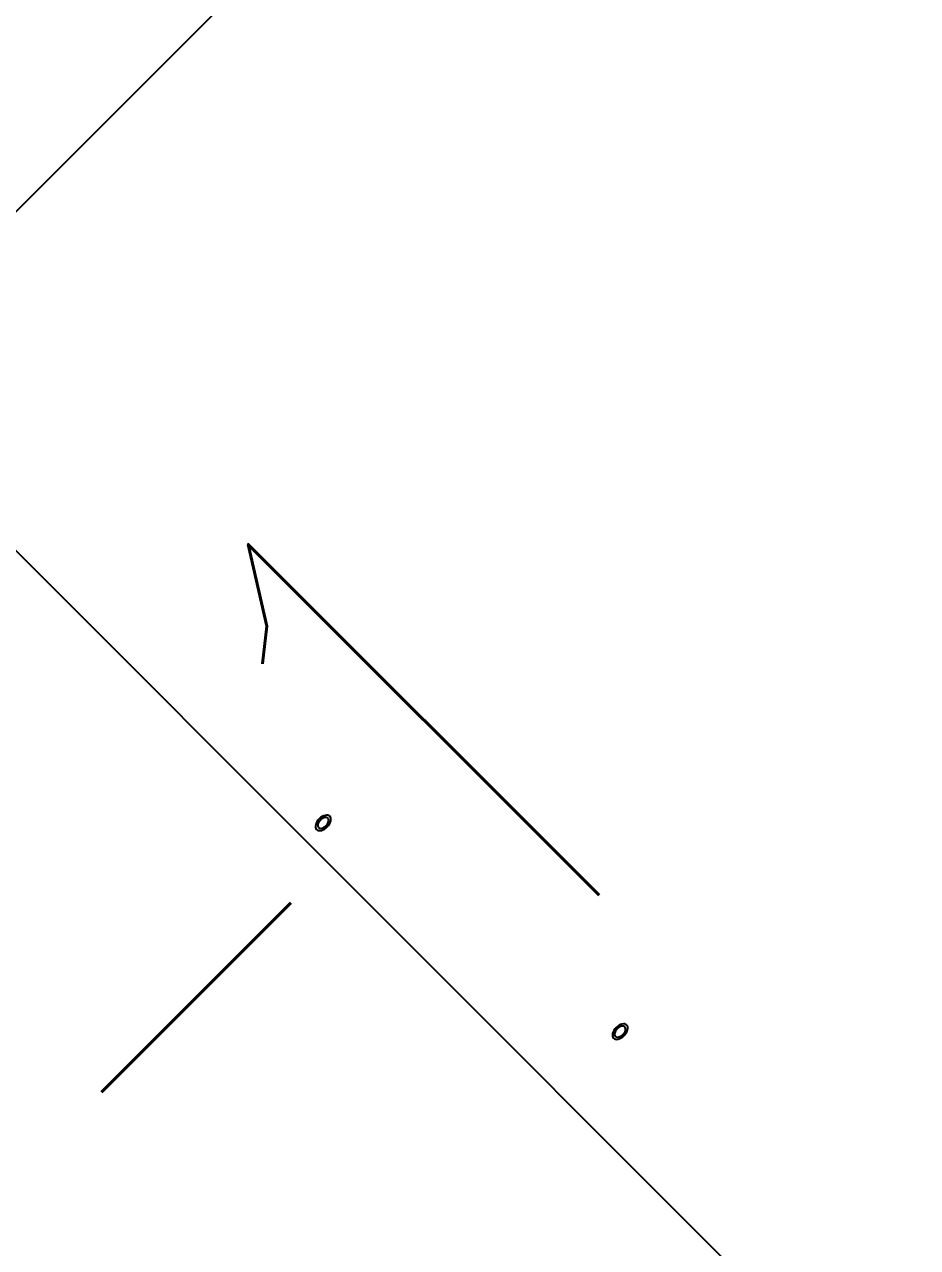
# Model space of a CAD drawing. Extents: x 815029915 to 815825525, y 579155098 to 579748855.
# Drawn here: x 815236044 to 815236520, y 579441128 to 579441779 of the extents above; entities that cross this region are included whole.
import ezdxf

# ---------------------------------------------------------------- set-up
doc = ezdxf.new("R2010")
doc.units = 0
doc.header["$LTSCALE"] = 100
doc.header["$MEASUREMENT"] = 0
for name, color, linetype in [('AXIS', 3, 'Continuous'), ('H-TH_TEXT', 3, 'Continuous'), ('H-全热回收除霾新风机-设备', 7, 'Continuous')]:
    doc.layers.add(name, color=color, linetype=linetype)
doc.styles.add('_TCH_DIM', font='SIMPLEX', dxfattribs={"bigfont": 'GBCBIG'})
doc.styles.add('_TCH_DIM_T3', font='SIMPLEX', dxfattribs={"width": 0.705882, "bigfont": 'GBCBIG'})
doc.dimstyles.new('_TCH_ARCH-100', dxfattribs={"dimscale": 100, "dimtxt": 2.975, "dimasz": 1, "dimexe": 2.5, "dimexo": 3, "dimgap": 1, "dimtad": 1, "dimdec": 0, "dimzin": 0, "dimdsep": 46, "dimtxsty": '_TCH_DIM_T3', "dimblk": 'ARCHTICK', "dimcen": 0.09, "dimclrt": 7, "dimazin": 2, "dimtfac": 1, "dimtdec": 0, "dimtix": 1, "dimtmove": 2, "dimatfit": 3, "dimfxl": 0, "dimtolj": 1, "dimtzin": 0, "dimarcsym": 0})

# ---------------------------------------------------------------- blocks, each defined once
blk = doc.blocks.new('_ArchTick')
at = {"color": 0, "linetype": 'ByBlock', "const_width": 0.4}
blk.add_lwpolyline([(-0.5, -0.5), (0.5, 0.5)], dxfattribs=at)
blk = doc.blocks.new('*D244')
at = {"layer": 'AXIS', "color": 0, "lineweight": -2, "transparency": 16777216}
for p, q in [((815249559.15, 579446438.2), (815251857.24, 579444140.1)), ((815236760.51, 579429396.93), (815251680.47, 579444316.88)), ((815234639.19, 579431518.25), (815236937.29, 579429220.15))]:
    blk.add_line(p, q, dxfattribs=at)
at = {"layer": 'Defpoints', "color": 0, "transparency": 16777216}
for p in [(815249347.01, 579446650.33), (815251680.47, 579444316.88), (815234427.06, 579431730.38)]:
    blk.add_point(p, dxfattribs=at)
at = {"layer": 'AXIS', "color": 0, "lineweight": -2, "transparency": 16777216, "xscale": 100, "yscale": 100, "zscale": 100}
for p, rotation in [((815251680.47, 579444316.88), 44.99999999977111), ((815236760.51, 579429396.93), 224.9999999997711)]:
    blk.add_blockref('_ArchTick', p, dxfattribs=dict(at, rotation=rotation))
at = {"layer": 'AXIS', "color": 7, "transparency": 16777216, "insert": (815244044.6, 579437032.8), "char_height": 297.5, "attachment_point": 5, "rotation": 45, "style": '_TCH_DIM_T3'}
blk.add_mtext('\\A1;21100', dxfattribs=at)

msp = doc.modelspace()

# ---------------------------------------------------------------- linework, layer by layer
at = {"layer": 'H-全热回收除霾新风机-设备'}
for p, q in [((815235106.88, 579440746.54), (815236518.75, 579442158.4)), ((815235106.88, 579440746.54), (815236518.75, 579442158.4)), ((815235949.31, 579441588.97), (815236696.54, 579440841.75)), ((815235949.31, 579441588.97), (815236696.54, 579440841.75)), ((815236200.55, 579441355.15), (815236200.01, 579441354.37)), ((815236200.55, 579441355.15), (815236200.01, 579441354.37)), ((815236201.2, 579441355.88), (815236200.55, 579441355.15)), ((815236201.2, 579441355.88), (815236200.55, 579441355.15)), ((815236201.36, 579441354.74), (815236200.98, 579441354.18)), ((815236201.36, 579441354.74), (815236200.98, 579441354.18)), ((815236201.93, 579441356.52), (815236201.2, 579441355.88)), ((815236201.93, 579441356.52), (815236201.2, 579441355.88)), ((815236201.82, 579441355.26), (815236201.36, 579441354.74)), ((815236201.82, 579441355.26), (815236201.36, 579441354.74)), ((815236202.34, 579441355.72), (815236201.82, 579441355.26)), ((815236202.34, 579441355.72), (815236201.82, 579441355.26)), ((815236202.71, 579441357.06), (815236201.93, 579441356.52)), ((815236202.71, 579441357.06), (815236201.93, 579441356.52)), ((815236202.89, 579441356.1), (815236202.34, 579441355.72)), ((815236202.89, 579441356.1), (815236202.34, 579441355.72)), ((815236203.52, 579441357.47), (815236202.71, 579441357.06)), ((815236203.52, 579441357.47), (815236202.71, 579441357.06)), ((815236203.47, 579441356.39), (815236202.89, 579441356.1)), ((815236203.47, 579441356.39), (815236202.89, 579441356.1)), ((815236204.04, 579441356.58), (815236203.47, 579441356.39)), ((815236204.04, 579441356.58), (815236203.47, 579441356.39)), ((815236204.32, 579441357.74), (815236203.52, 579441357.47)), ((815236204.32, 579441357.74), (815236203.52, 579441357.47)), ((815236204.58, 579441356.67), (815236204.04, 579441356.58)), ((815236204.58, 579441356.67), (815236204.04, 579441356.58)), ((815236205.08, 579441357.86), (815236204.32, 579441357.74)), ((815236205.08, 579441357.86), (815236204.32, 579441357.74)), ((815236205.07, 579441356.63), (815236204.58, 579441356.67)), ((815236205.07, 579441356.63), (815236204.58, 579441356.67)), ((815236205.5, 579441356.49), (815236205.07, 579441356.63)), ((815236205.5, 579441356.49), (815236205.07, 579441356.63)), ((815236205.78, 579441357.81), (815236205.08, 579441357.86)), ((815236205.78, 579441357.81), (815236205.08, 579441357.86)), ((815236205.85, 579441356.24), (815236205.5, 579441356.49)), ((815236205.85, 579441356.24), (815236205.5, 579441356.49)), ((815236206.38, 579441357.61), (815236205.78, 579441357.81)), ((815236206.38, 579441357.61), (815236205.78, 579441357.81)), ((815236206.1, 579441355.9), (815236205.85, 579441356.24)), ((815236206.1, 579441355.9), (815236205.85, 579441356.24)), ((815236206.24, 579441355.47), (815236206.1, 579441355.9)), ((815236206.24, 579441355.47), (815236206.1, 579441355.9)), ((815236206.19, 579441354.43), (815236206.27, 579441354.97)), ((815236206.19, 579441354.43), (815236206.27, 579441354.97)), ((815236206.27, 579441354.97), (815236206.24, 579441355.47)), ((815236206.27, 579441354.97), (815236206.24, 579441355.47)), ((815236206.87, 579441357.26), (815236206.38, 579441357.61)), ((815236206.87, 579441357.26), (815236206.38, 579441357.61)), ((815236207.22, 579441356.77), (815236206.87, 579441357.26)), ((815236207.22, 579441356.77), (815236206.87, 579441357.26)), ((815236207.08, 579441353.91), (815236207.35, 579441354.71)), ((815236207.08, 579441353.91), (815236207.35, 579441354.71)), ((815236207.42, 579441356.17), (815236207.22, 579441356.77)), ((815236207.42, 579441356.17), (815236207.22, 579441356.77)), ((815236207.35, 579441354.71), (815236207.46, 579441355.48)), ((815236207.35, 579441354.71), (815236207.46, 579441355.48)), ((815236207.46, 579441355.48), (815236207.42, 579441356.17)), ((815236207.46, 579441355.48), (815236207.42, 579441356.17)), ((815236199.34, 579441352.76), (815236199.22, 579441352)), ((815236199.34, 579441352.76), (815236199.22, 579441352)), ((815236199.22, 579441352), (815236199.27, 579441351.3)), ((815236199.22, 579441352), (815236199.27, 579441351.3)), ((815236199.27, 579441351.3), (815236199.47, 579441350.7)), ((815236199.27, 579441351.3), (815236199.47, 579441350.7)), ((815236199.6, 579441353.56), (815236199.34, 579441352.76)), ((815236199.6, 579441353.56), (815236199.34, 579441352.76)), ((815236199.47, 579441350.7), (815236199.82, 579441350.21)), ((815236199.47, 579441350.7), (815236199.82, 579441350.21)), ((815236200.01, 579441354.37), (815236199.6, 579441353.56)), ((815236200.01, 579441354.37), (815236199.6, 579441353.56)), ((815236199.82, 579441350.21), (815236200.3, 579441349.86)), ((815236199.82, 579441350.21), (815236200.3, 579441349.86)), ((815236200.3, 579441349.86), (815236200.91, 579441349.66)), ((815236200.3, 579441349.86), (815236200.91, 579441349.66)), ((815236200.49, 579441353.04), (815236200.41, 579441352.5)), ((815236200.49, 579441353.04), (815236200.41, 579441352.5)), ((815236200.41, 579441352.5), (815236200.44, 579441352)), ((815236200.41, 579441352.5), (815236200.44, 579441352)), ((815236200.44, 579441352), (815236200.59, 579441351.58)), ((815236200.44, 579441352), (815236200.59, 579441351.58)), ((815236200.68, 579441353.61), (815236200.49, 579441353.04)), ((815236200.68, 579441353.61), (815236200.49, 579441353.04)), ((815236200.59, 579441351.58), (815236200.84, 579441351.23)), ((815236200.59, 579441351.58), (815236200.84, 579441351.23)), ((815236200.98, 579441354.18), (815236200.68, 579441353.61)), ((815236200.98, 579441354.18), (815236200.68, 579441353.61)), ((815236200.84, 579441351.23), (815236201.18, 579441350.98)), ((815236200.84, 579441351.23), (815236201.18, 579441350.98)), ((815236200.91, 579441349.66), (815236201.6, 579441349.62)), ((815236200.91, 579441349.66), (815236201.6, 579441349.62)), ((815236201.18, 579441350.98), (815236201.61, 579441350.84)), ((815236201.18, 579441350.98), (815236201.61, 579441350.84)), ((815236201.6, 579441349.62), (815236202.36, 579441349.73)), ((815236201.6, 579441349.62), (815236202.36, 579441349.73)), ((815236201.61, 579441350.84), (815236202.1, 579441350.81)), ((815236201.61, 579441350.84), (815236202.1, 579441350.81)), ((815236202.1, 579441350.81), (815236202.65, 579441350.89)), ((815236202.1, 579441350.81), (815236202.65, 579441350.89)), ((815236202.36, 579441349.73), (815236203.17, 579441350)), ((815236202.36, 579441349.73), (815236203.17, 579441350)), ((815236202.65, 579441350.89), (815236203.22, 579441351.08)), ((815236202.65, 579441350.89), (815236203.22, 579441351.08)), ((815236203.17, 579441350), (815236203.97, 579441350.41)), ((815236203.17, 579441350), (815236203.97, 579441350.41)), ((815236203.22, 579441351.08), (815236203.79, 579441351.37)), ((815236203.22, 579441351.08), (815236203.79, 579441351.37)), ((815236203.79, 579441351.37), (815236204.35, 579441351.75)), ((815236203.79, 579441351.37), (815236204.35, 579441351.75)), ((815236203.97, 579441350.41), (815236204.76, 579441350.95)), ((815236203.97, 579441350.41), (815236204.76, 579441350.95)), ((815236204.35, 579441351.75), (815236204.87, 579441352.21)), ((815236204.35, 579441351.75), (815236204.87, 579441352.21)), ((815236204.76, 579441350.95), (815236205.48, 579441351.59)), ((815236204.76, 579441350.95), (815236205.48, 579441351.59)), ((815236204.87, 579441352.21), (815236205.32, 579441352.73)), ((815236204.87, 579441352.21), (815236205.32, 579441352.73)), ((815236205.32, 579441352.73), (815236205.71, 579441353.29)), ((815236205.32, 579441352.73), (815236205.71, 579441353.29)), ((815236205.48, 579441351.59), (815236206.13, 579441352.32)), ((815236205.48, 579441351.59), (815236206.13, 579441352.32)), ((815236205.71, 579441353.29), (815236206, 579441353.86)), ((815236205.71, 579441353.29), (815236206, 579441353.86)), ((815236206, 579441353.86), (815236206.19, 579441354.43)), ((815236206, 579441353.86), (815236206.19, 579441354.43)), ((815236206.13, 579441352.32), (815236206.67, 579441353.11)), ((815236206.13, 579441352.32), (815236206.67, 579441353.11)), ((815236206.67, 579441353.11), (815236207.08, 579441353.91)), ((815236206.67, 579441353.11), (815236207.08, 579441353.91)), ((815236358.74, 579441243.95), (815236358.2, 579441243.17)), ((815236358.74, 579441243.95), (815236358.2, 579441243.17)), ((815236359.38, 579441244.68), (815236358.74, 579441243.95)), ((815236359.38, 579441244.68), (815236358.74, 579441243.95)), ((815236360.11, 579441245.33), (815236359.38, 579441244.68)), ((815236360.11, 579441245.33), (815236359.38, 579441244.68)), ((815236360, 579441244.06), (815236359.54, 579441243.54)), ((815236360, 579441244.06), (815236359.54, 579441243.54)), ((815236360.52, 579441244.52), (815236360, 579441244.06)), ((815236360.52, 579441244.52), (815236360, 579441244.06)), ((815236360.89, 579441245.86), (815236360.11, 579441245.33)), ((815236360.89, 579441245.86), (815236360.11, 579441245.33)), ((815236361.08, 579441244.9), (815236360.52, 579441244.52)), ((815236361.08, 579441244.9), (815236360.52, 579441244.52)), ((815236361.7, 579441246.28), (815236360.89, 579441245.86)), ((815236361.7, 579441246.28), (815236360.89, 579441245.86)), ((815236361.65, 579441245.2), (815236361.08, 579441244.9)), ((815236361.65, 579441245.2), (815236361.08, 579441244.9)), ((815236362.22, 579441245.39), (815236361.65, 579441245.2)), ((815236362.22, 579441245.39), (815236361.65, 579441245.2)), ((815236362.5, 579441246.54), (815236361.7, 579441246.28)), ((815236362.5, 579441246.54), (815236361.7, 579441246.28)), ((815236362.76, 579441245.47), (815236362.22, 579441245.39)), ((815236362.76, 579441245.47), (815236362.22, 579441245.39)), ((815236363.26, 579441246.66), (815236362.5, 579441246.54)), ((815236363.26, 579441246.66), (815236362.5, 579441246.54)), ((815236363.26, 579441245.44), (815236362.76, 579441245.47)), ((815236363.26, 579441245.44), (815236362.76, 579441245.47)), ((815236363.96, 579441246.61), (815236363.26, 579441246.66)), ((815236363.96, 579441246.61), (815236363.26, 579441246.66)), ((815236363.68, 579441245.29), (815236363.26, 579441245.44)), ((815236363.68, 579441245.29), (815236363.26, 579441245.44)), ((815236364.03, 579441245.04), (815236363.68, 579441245.29)), ((815236364.03, 579441245.04), (815236363.68, 579441245.29)), ((815236364.56, 579441246.41), (815236363.96, 579441246.61)), ((815236364.56, 579441246.41), (815236363.96, 579441246.61)), ((815236364.28, 579441244.7), (815236364.03, 579441245.04)), ((815236364.28, 579441244.7), (815236364.03, 579441245.04)), ((815236364.42, 579441244.27), (815236364.28, 579441244.7)), ((815236364.42, 579441244.27), (815236364.28, 579441244.7)), ((815236364.37, 579441243.23), (815236364.45, 579441243.77)), ((815236364.37, 579441243.23), (815236364.45, 579441243.77)), ((815236364.45, 579441243.77), (815236364.42, 579441244.27)), ((815236364.45, 579441243.77), (815236364.42, 579441244.27)), ((815236365.05, 579441246.06), (815236364.56, 579441246.41)), ((815236365.05, 579441246.06), (815236364.56, 579441246.41)), ((815236365.4, 579441245.58), (815236365.05, 579441246.06)), ((815236365.4, 579441245.58), (815236365.05, 579441246.06)), ((815236365.6, 579441244.97), (815236365.4, 579441245.58)), ((815236365.6, 579441244.97), (815236365.4, 579441245.58)), ((815236365.53, 579441243.51), (815236365.64, 579441244.28)), ((815236365.53, 579441243.51), (815236365.64, 579441244.28)), ((815236365.64, 579441244.28), (815236365.6, 579441244.97)), ((815236365.64, 579441244.28), (815236365.6, 579441244.97)), ((815236357.52, 579441241.56), (815236357.4, 579441240.8)), ((815236357.52, 579441241.56), (815236357.4, 579441240.8)), ((815236357.4, 579441240.8), (815236357.45, 579441240.1)), ((815236357.4, 579441240.8), (815236357.45, 579441240.1)), ((815236357.45, 579441240.1), (815236357.65, 579441239.5)), ((815236357.45, 579441240.1), (815236357.65, 579441239.5)), ((815236357.79, 579441242.36), (815236357.52, 579441241.56)), ((815236357.79, 579441242.36), (815236357.52, 579441241.56)), ((815236357.65, 579441239.5), (815236358, 579441239.01)), ((815236357.65, 579441239.5), (815236358, 579441239.01)), ((815236358.2, 579441243.17), (815236357.79, 579441242.36)), ((815236358.2, 579441243.17), (815236357.79, 579441242.36)), ((815236358, 579441239.01), (815236358.49, 579441238.66)), ((815236358, 579441239.01), (815236358.49, 579441238.66)), ((815236358.49, 579441238.66), (815236359.09, 579441238.46)), ((815236358.49, 579441238.66), (815236359.09, 579441238.46)), ((815236358.68, 579441241.84), (815236358.59, 579441241.3)), ((815236358.68, 579441241.84), (815236358.59, 579441241.3)), ((815236358.59, 579441241.3), (815236358.63, 579441240.81)), ((815236358.59, 579441241.3), (815236358.63, 579441240.81)), ((815236358.63, 579441240.81), (815236358.77, 579441240.38)), ((815236358.63, 579441240.81), (815236358.77, 579441240.38)), ((815236358.87, 579441242.41), (815236358.68, 579441241.84)), ((815236358.87, 579441242.41), (815236358.68, 579441241.84)), ((815236358.77, 579441240.38), (815236359.02, 579441240.03)), ((815236358.77, 579441240.38), (815236359.02, 579441240.03)), ((815236359.16, 579441242.99), (815236358.87, 579441242.41)), ((815236359.16, 579441242.99), (815236358.87, 579441242.41)), ((815236359.02, 579441240.03), (815236359.36, 579441239.78)), ((815236359.02, 579441240.03), (815236359.36, 579441239.78)), ((815236359.09, 579441238.46), (815236359.78, 579441238.42)), ((815236359.09, 579441238.46), (815236359.78, 579441238.42)), ((815236359.54, 579441243.54), (815236359.16, 579441242.99)), ((815236359.54, 579441243.54), (815236359.16, 579441242.99)), ((815236359.36, 579441239.78), (815236359.79, 579441239.64)), ((815236359.36, 579441239.78), (815236359.79, 579441239.64)), ((815236359.78, 579441238.42), (815236360.55, 579441238.53)), ((815236359.78, 579441238.42), (815236360.55, 579441238.53)), ((815236359.79, 579441239.64), (815236360.29, 579441239.61)), ((815236359.79, 579441239.64), (815236360.29, 579441239.61)), ((815236360.29, 579441239.61), (815236360.83, 579441239.69)), ((815236360.29, 579441239.61), (815236360.83, 579441239.69)), ((815236360.55, 579441238.53), (815236361.35, 579441238.8)), ((815236360.55, 579441238.53), (815236361.35, 579441238.8)), ((815236360.83, 579441239.69), (815236361.4, 579441239.88)), ((815236360.83, 579441239.69), (815236361.4, 579441239.88)), ((815236361.35, 579441238.8), (815236362.15, 579441239.21)), ((815236361.35, 579441238.8), (815236362.15, 579441239.21)), ((815236361.4, 579441239.88), (815236361.97, 579441240.17)), ((815236361.4, 579441239.88), (815236361.97, 579441240.17)), ((815236361.97, 579441240.17), (815236362.53, 579441240.55)), ((815236361.97, 579441240.17), (815236362.53, 579441240.55)), ((815236362.15, 579441239.21), (815236362.94, 579441239.75)), ((815236362.15, 579441239.21), (815236362.94, 579441239.75)), ((815236362.53, 579441240.55), (815236363.05, 579441241.01)), ((815236362.53, 579441240.55), (815236363.05, 579441241.01)), ((815236362.94, 579441239.75), (815236363.67, 579441240.4)), ((815236362.94, 579441239.75), (815236363.67, 579441240.4)), ((815236363.05, 579441241.01), (815236363.51, 579441241.53)), ((815236363.05, 579441241.01), (815236363.51, 579441241.53)), ((815236363.51, 579441241.53), (815236363.89, 579441242.09)), ((815236363.51, 579441241.53), (815236363.89, 579441242.09)), ((815236363.67, 579441240.4), (815236364.31, 579441241.12)), ((815236363.67, 579441240.4), (815236364.31, 579441241.12)), ((815236363.89, 579441242.09), (815236364.18, 579441242.66)), ((815236363.89, 579441242.09), (815236364.18, 579441242.66)), ((815236364.18, 579441242.66), (815236364.37, 579441243.23)), ((815236364.18, 579441242.66), (815236364.37, 579441243.23)), ((815236364.31, 579441241.12), (815236364.85, 579441241.91)), ((815236364.31, 579441241.12), (815236364.85, 579441241.91)), ((815236364.85, 579441241.91), (815236365.26, 579441242.71)), ((815236364.85, 579441241.91), (815236365.26, 579441242.71)), ((815236365.26, 579441242.71), (815236365.53, 579441243.51)), ((815236365.26, 579441242.71), (815236365.53, 579441243.51))]:
    msp.add_line(p, q, dxfattribs=at)

# ---------------------------------------------------------------- texts
at = {"layer": 'H-TH_TEXT', "style": '_TCH_DIM', "width": 0.7}
msp.add_text('XF-1', height=264.346, rotation=45, dxfattribs=at).set_placement((815235929.76, 579440894.6))

# ---------------------------------------------------------------- dimensions: what is measured, and where the dimension line sits
at = {"layer": 'AXIS'}
dim = msp.add_aligned_dim(p1=(815234427.06, 579431730.38), p2=(815249347.01, 579446650.33), distance=-3300, dimstyle='_TCH_ARCH-100', dxfattribs=at)
dim.commit()
dim.dimension.update_dxf_attribs({"geometry": '*D244', "text_midpoint": (815244044.6, 579437032.8)})

doc.saveas('drawing.dxf')
